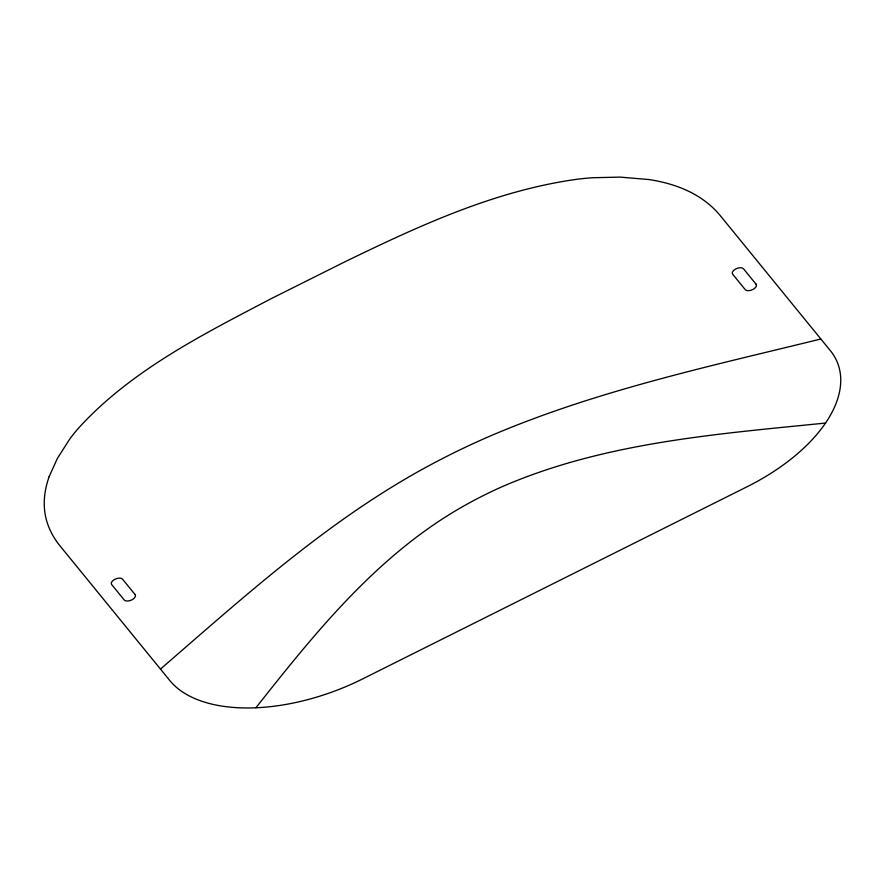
<?xml version="1.0" encoding="UTF-8"?>
<svg xmlns="http://www.w3.org/2000/svg" width="885" height="885" viewBox="0 0 885 885"><rect width="100%" height="100%" fill="white"/><g stroke="black" fill="none" stroke-linecap="round" stroke-linejoin="round"><path stroke-width="1.33" d="M255.898 707.779C315.668 632.056 378.337 554.154 463.751 506.021A241.638 129.829 -21.2 0 1 504.284 485.754C605.583 442.334 717.182 434.037 825.539 423.052M160.473 669.082C240.764 599.576 320.403 527.438 413.085 474.504A430.906 231.527 -21.2 0 1 489.095 436.504C595.328 390.827 709.029 366.501 820.86 338.999M49.14 476.65L47.967 480.19A201.326 108.169 -21.2 0 0 44.615 510.38C45.987 523.544 51.828 535.956 60.191 546.111L169.876 680.62A155.915 83.776 -21.2 0 0 362.695 678.883L747.106 486.739A155.915 83.776 -21.2 0 0 830.263 350.526L720.589 216.028C711.341 204.634 699.117 195.862 685.742 189.932A201.326 108.169 -21.2 0 0 649.358 179.6L620.208 177.111L592.939 177.73A188.616 101.344 -21.2 0 0 578.237 179.102C496.031 190.186 419.501 225.598 345.592 261.473L270.677 298.92C202.057 334.928 129.94 371.014 77.316 429.468A188.616 101.344 -21.2 0 0 69.55 439.336L57.359 458.441L49.14 476.65M756.044 284.173L743.511 268.808A6.129 3.297 -21.2 0 0 735.933 268.874A6.129 3.297 -21.2 0 0 732.669 274.217L745.203 289.594A6.129 3.297 -21.2 0 0 752.77 289.528A6.129 3.297 -21.2 0 0 756.044 284.173M135.073 594.554L122.539 579.177A6.129 3.297 -21.2 0 0 114.962 579.244A6.129 3.297 -21.2 0 0 111.698 584.598L124.232 599.975A6.129 3.297 -21.2 0 0 131.81 599.897A6.129 3.297 -21.2 0 0 135.073 594.554"/></g></svg>
